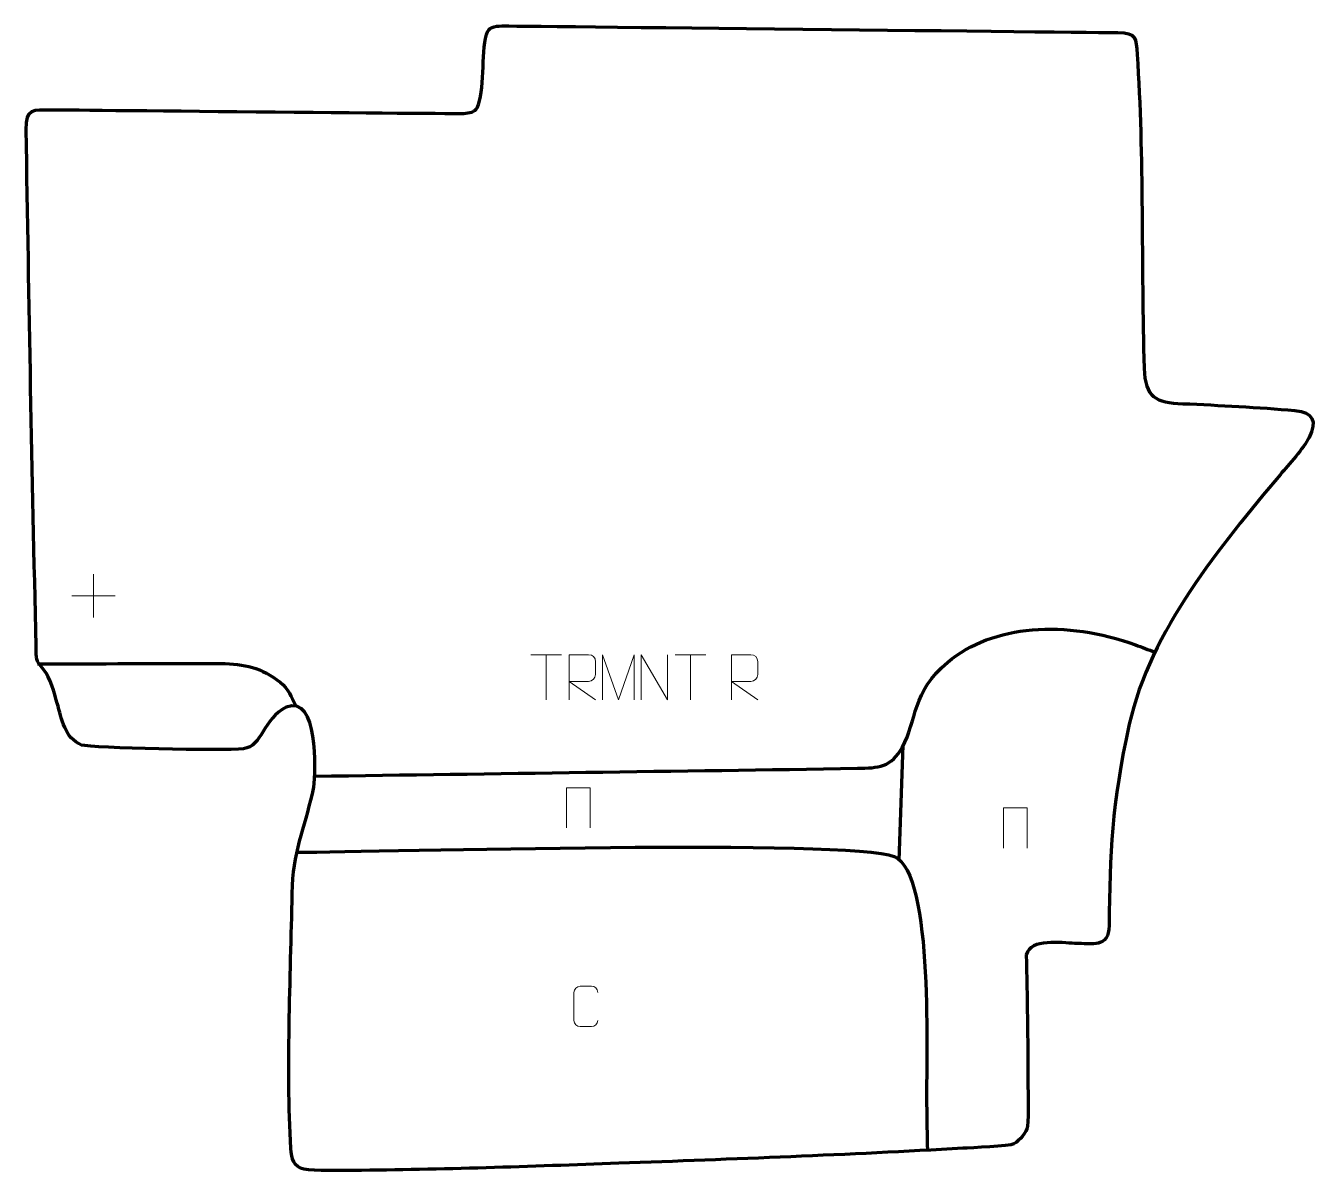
# Model space of a CAD drawing. Header units: millimetres. Extents: x 991 to 1707, y -70 to 565.
import ezdxf

# ---------------------------------------------------------------- set-up
doc = ezdxf.new("R2010")
doc.units = ezdxf.units.MM
doc.header["$MEASUREMENT"] = 0
doc.layers.add('layer 1', color=7, linetype='Continuous')
doc.layers.add('layer 2', color=7, linetype='Continuous')

msp = doc.modelspace()

# ---------------------------------------------------------------- linework, layer by layer
at = {"layer": 'layer 1', "color": 140, "lineweight": 158}
for points, knots in [([(1151.3006, 148.5888), (1251.6312, 150.0772), (1351.9694, 151.4586), (1452.2973, 152.9703), (1452.2973, 152.9703), (1463.9841, 153.1464), (1471.2054, 153.5813), (1477.2785, 164.693), (1477.2785, 164.693), (1485.3245, 179.4146), (1482.6039, 195.3088), (1502.3887, 211.822), (1502.3887, 211.822), (1527.387, 232.6863), (1567.9668, 235.5045), (1606.5192, 221.4245), (1606.5192, 221.4245), (1610.1373, 220.1032), (1613.7257, 218.7097), (1617.3456, 217.3905)], [0, 0, 0, 0, 0.16666667, 0.16666667, 0.16666667, 0.16666667, 0.33333333, 0.33333333, 0.33333333, 0.33333333, 0.5, 0.5, 0.5, 0.5, 0.66666667, 0.66666667, 0.66666667, 0.66666667, 1, 1, 1, 1]), ([(997.5404, 210.8415), (1031.4616, 210.9048), (1065.4866, 211.216), (1099.3948, 211.0311), (1099.3948, 211.0311), (1112.2916, 210.9608), (1121.9664, 208.7915), (1132.2094, 200.641), (1132.2094, 200.641), (1137.0187, 196.8142), (1138.1469, 192.8786), (1140.8327, 187.5566)], [0, 0, 0, 0, 0.25, 0.25, 0.25, 0.25, 0.5, 0.5, 0.5, 0.5, 1, 1, 1, 1]), ([(1141.4913, 106.4329), (1187.5916, 106.6525), (1448.5506, 114.0715), (1472.6842, 104.1269), (1472.6842, 104.1269), (1495.1486, 94.8698), (1490.2677, -11.272), (1490.6819, -33.1721), (1490.6819, -33.1721), (1490.8427, -41.6931), (1491.0038, -50.214), (1491.1658, -58.735)], [0, 0, 0, 0, 0.25, 0.25, 0.25, 0.25, 0.5, 0.5, 0.5, 0.5, 1, 1, 1, 1])]:
    msp.add_open_spline(points, degree=3, knots=knots, dxfattribs=at)
msp.add_open_spline([(1477.6037, 165.8337), (1477.6037, 165.8337), (1475.2341, 101.9323), (1475.2341, 101.9323)], degree=3, dxfattribs=at)
at = {"layer": 'layer 2', "color": 242, "lineweight": 158}
msp.add_open_spline([(1545.9968, 49.6375), (1548.2557, 58.8786), (1565.5959, 56.1241), (1572.9809, 55.9425), (1572.9809, 55.9425), (1582.6824, 55.7041), (1591.7514, 53.3414), (1591.9236, 65.7751), (1591.9236, 65.7751), (1592.4837, 106.2063), (1593.1909, 132.3807), (1603.1112, 177.4029), (1603.1112, 177.4029), (1614.5107, 229.1386), (1653.8208, 276.4829), (1686.8872, 315.8411), (1686.8872, 315.8411), (1691.4922, 321.3029), (1699.7415, 330.3066), (1702.7822, 336.3687), (1702.7822, 336.3687), (1707.3123, 345.4), (1705.2304, 350.39), (1694.9514, 351.2996), (1694.9514, 351.2996), (1674.5187, 353.108), (1653.3406, 354.1939), (1632.8307, 355.091), (1632.8307, 355.091), (1617.5319, 355.7038), (1611.97, 358.4561), (1611.3111, 374.7442), (1611.3111, 374.7442), (1609.6658, 431.8527), (1611.2759, 492.2077), (1607.4615, 548.7008), (1607.4615, 548.7008), (1606.8529, 557.713), (1607.1512, 560.6473), (1596.8015, 560.7792), (1596.8015, 560.7792), (1586.4517, 560.9111), (1255.2318, 564.5365), (1255.2318, 564.5365), (1255.2318, 564.5365), (1250.7959, 564.2414), (1247.8693, 564.0927), (1246.5981, 559.6537), (1246.5981, 559.6537), (1243.5445, 548.9894), (1246.1041, 528.254), (1241.3564, 519.1264), (1241.3564, 519.1264), (1240.1683, 516.8422), (1237.1533, 516.1875), (1234.1159, 515.9839), (1234.1159, 515.9839), (1231.0784, 515.7804), (1005.8736, 518.0412), (1005.8736, 518.0412), (1005.8736, 518.0412), (994.9992, 518.0511), (991.1361, 519.0819), (991.3357, 506.9326), (991.3357, 506.9326), (992.9023, 411.5561), (994.4934, 316.133), (996.9206, 220.776), (996.9206, 220.776), (997.13, 212.6737), (995.9739, 213.7679), (1000.9755, 207.712), (1000.9755, 207.712), (1004.9901, 202.851), (1006.7441, 195.1129), (1008.5026, 189.1041), (1008.5026, 189.1041), (1011.1933, 179.9094), (1012.4807, 170.0361), (1022.0647, 165.8608), (1022.0647, 165.8608), (1028.1286, 164.0913), (1100.36, 162.503), (1111.9222, 163.8529), (1111.9222, 163.8529), (1122.2071, 165.1665), (1122.6788, 180.2435), (1135.5877, 186.9597), (1135.5877, 186.9597), (1153.6362, 193.8037), (1151.8774, 151.7671), (1150.8651, 142.5113), (1150.8651, 142.5113), (1146.8333, 122.8435), (1140.063, 109.1229), (1138.9727, 87.9305), (1138.9727, 87.9305), (1138.1105, 42.0872), (1135.5579, -12.6918), (1138.094, -57.8358), (1138.094, -57.8358), (1138.3978, -63.2423), (1139.8823, -68.0786), (1145.4044, -69.2333), (1145.4044, -69.2333), (1150.945, -70.3225), (1166.7711, -69.9426), (1172.7482, -69.9019), (1172.7482, -69.9019), (1221.6175, -69.5698), (1271.1374, -67.7058), (1319.9916, -65.9579), (1319.9916, -65.9579), (1383.4693, -63.6868), (1447.4287, -61.3036), (1510.8344, -57.6389), (1510.8344, -57.6389), (1515.3722, -57.3815), (1536.6338, -56.5674), (1539.1603, -55.1367), (1539.1603, -55.1367), (1542.2407, -53.3924), (1546.1728, -49.0202), (1546.6053, -45.4092), (1546.6053, -45.4092), (1547.4025, -38.7532), (1546.9148, -27.8322), (1546.8986, -20.7247), (1546.8986, -20.7247), (1546.8455, 2.7321), (1546.4489, 26.1856), (1545.9968, 49.6375)], degree=3, knots=[0, 0, 0, 0, 0.02941176, 0.02941176, 0.02941176, 0.02941176, 0.05882353, 0.05882353, 0.05882353, 0.05882353, 0.08823529, 0.08823529, 0.08823529, 0.08823529, 0.11764706, 0.11764706, 0.11764706, 0.11764706, 0.14705882, 0.14705882, 0.14705882, 0.14705882, 0.17647059, 0.17647059, 0.17647059, 0.17647059, 0.20588235, 0.20588235, 0.20588235, 0.20588235, 0.23529412, 0.23529412, 0.23529412, 0.23529412, 0.26470588, 0.26470588, 0.26470588, 0.26470588, 0.29411765, 0.29411765, 0.29411765, 0.29411765, 0.32352941, 0.32352941, 0.32352941, 0.32352941, 0.35294118, 0.35294118, 0.35294118, 0.35294118, 0.38235294, 0.38235294, 0.38235294, 0.38235294, 0.41176471, 0.41176471, 0.41176471, 0.41176471, 0.44117647, 0.44117647, 0.44117647, 0.44117647, 0.47058824, 0.47058824, 0.47058824, 0.47058824, 0.5, 0.5, 0.5, 0.5, 0.52941176, 0.52941176, 0.52941176, 0.52941176, 0.55882353, 0.55882353, 0.55882353, 0.55882353, 0.58823529, 0.58823529, 0.58823529, 0.58823529, 0.61764706, 0.61764706, 0.61764706, 0.61764706, 0.64705882, 0.64705882, 0.64705882, 0.64705882, 0.67647059, 0.67647059, 0.67647059, 0.67647059, 0.70588235, 0.70588235, 0.70588235, 0.70588235, 0.73529412, 0.73529412, 0.73529412, 0.73529412, 0.76470588, 0.76470588, 0.76470588, 0.76470588, 0.79411765, 0.79411765, 0.79411765, 0.79411765, 0.82352941, 0.82352941, 0.82352941, 0.82352941, 0.85294118, 0.85294118, 0.85294118, 0.85294118, 0.88235294, 0.88235294, 0.88235294, 0.88235294, 0.91176471, 0.91176471, 0.91176471, 0.91176471, 0.94117647, 0.94117647, 0.94117647, 0.94117647, 1, 1, 1, 1], dxfattribs=at)
at = {"layer": 'layer 2', "color": 250, "lineweight": 9}
for points in [[(1028.6695, 260.5349), (1028.6695, 260.5349), (1028.6695, 236.557), (1028.6695, 236.557)], [(1016.6806, 248.5459), (1016.6806, 248.5459), (1040.6585, 248.5459), (1040.6585, 248.5459)], [(1271.2544, 215.9309), (1271.2544, 215.9309), (1288.2416, 215.9309), (1288.2416, 215.9309)], [(1279.7482, 191.0009), (1279.7482, 191.0009), (1279.7482, 215.9544), (1279.7482, 215.9544)], [(1351.2544, 215.9309), (1351.2544, 215.9309), (1368.2416, 215.9309), (1368.2416, 215.9309)], [(1359.7482, 191.0009), (1359.7482, 191.0009), (1359.7482, 215.9544), (1359.7482, 215.9544)]]:
    msp.add_open_spline(points, degree=3, dxfattribs=at)
for points, knots in [([(1292.416, 191.0009), (1292.416, 191.0009), (1292.416, 215.9544), (1292.416, 215.9544), (1292.416, 215.9544), (1296.0108, 215.9544), (1299.6063, 215.9544), (1303.2015, 215.9544), (1303.2015, 215.9544), (1305.5268, 215.9167), (1307.0841, 214.4267), (1307.08, 212.0603), (1307.08, 212.0603), (1307.0796, 210.0248), (1307.0796, 206.9654), (1307.08, 204.9294), (1307.08, 204.9294), (1307.0735, 203.0539), (1305.2612, 201.1121), (1303.2517, 201.093), (1303.2517, 201.093), (1303.2517, 201.093), (1292.416, 201.093), (1292.416, 201.093), (1292.416, 201.093), (1292.416, 201.093), (1307.0707, 191.0009), (1307.0707, 191.0009)], [0, 0, 0, 0, 0.125, 0.125, 0.125, 0.125, 0.25, 0.25, 0.25, 0.25, 0.375, 0.375, 0.375, 0.375, 0.5, 0.5, 0.5, 0.5, 0.625, 0.625, 0.625, 0.625, 0.75, 0.75, 0.75, 0.75, 1, 1, 1, 1]), ([(1310.9055, 190.9987), (1310.9055, 190.9987), (1310.9055, 215.9566), (1310.9055, 215.9566), (1310.9055, 215.9566), (1310.9055, 215.9566), (1319.8306, 190.9987), (1319.8306, 190.9987), (1319.8306, 190.9987), (1319.8306, 190.9987), (1328.5905, 215.9561), (1328.5905, 215.9561), (1328.5905, 215.9561), (1328.5905, 215.9561), (1328.5905, 190.9987), (1328.5905, 190.9987)], [0, 0, 0, 0, 0.2, 0.2, 0.2, 0.2, 0.4, 0.4, 0.4, 0.4, 0.6, 0.6, 0.6, 0.6, 1, 1, 1, 1]), ([(1332.4206, 191.0009), (1332.4206, 191.0009), (1332.4206, 215.9544), (1332.4206, 215.9544), (1332.4206, 215.9544), (1332.4206, 215.9544), (1347.0754, 191.0009), (1347.0754, 191.0009), (1347.0754, 191.0009), (1347.0754, 191.0009), (1347.0754, 215.9544), (1347.0754, 215.9544)], [0, 0, 0, 0, 0.25, 0.25, 0.25, 0.25, 0.5, 0.5, 0.5, 0.5, 1, 1, 1, 1]), ([(1382.416, 191.0009), (1382.416, 191.0009), (1382.416, 215.9544), (1382.416, 215.9544), (1382.416, 215.9544), (1386.0108, 215.9544), (1389.6063, 215.9544), (1393.2015, 215.9544), (1393.2015, 215.9544), (1395.5268, 215.9167), (1397.0841, 214.4267), (1397.08, 212.0603), (1397.08, 212.0603), (1397.0796, 210.0248), (1397.0796, 206.9654), (1397.08, 204.9294), (1397.08, 204.9294), (1397.0735, 203.0539), (1395.2612, 201.1121), (1393.2517, 201.093), (1393.2517, 201.093), (1393.2517, 201.093), (1382.416, 201.093), (1382.416, 201.093), (1382.416, 201.093), (1382.416, 201.093), (1397.0707, 191.0009), (1397.0707, 191.0009)], [0, 0, 0, 0, 0.125, 0.125, 0.125, 0.125, 0.25, 0.25, 0.25, 0.25, 0.375, 0.375, 0.375, 0.375, 0.5, 0.5, 0.5, 0.5, 0.625, 0.625, 0.625, 0.625, 0.75, 0.75, 0.75, 0.75, 1, 1, 1, 1]), ([(1290.9268, 119.8958), (1290.9268, 119.8958), (1290.9268, 142.2461), (1290.9268, 142.2461), (1290.9268, 142.2461), (1290.9268, 142.2461), (1304.0451, 142.2461), (1304.0451, 142.2461), (1304.0451, 142.2461), (1304.0451, 142.2461), (1304.0451, 119.8958), (1304.0451, 119.8958)], [0, 0, 0, 0, 0.25, 0.25, 0.25, 0.25, 0.5, 0.5, 0.5, 0.5, 1, 1, 1, 1]), ([(1533.2853, 108.7206), (1533.2853, 108.7206), (1533.2853, 131.0709), (1533.2853, 131.0709), (1533.2853, 131.0709), (1533.2853, 131.0709), (1546.4036, 131.0709), (1546.4036, 131.0709), (1546.4036, 131.0709), (1546.4036, 131.0709), (1546.4036, 108.7206), (1546.4036, 108.7206)], [0, 0, 0, 0, 0.25, 0.25, 0.25, 0.25, 0.5, 0.5, 0.5, 0.5, 1, 1, 1, 1]), ([(1308.368, 13.2484), (1308.2428, 11.1674), (1306.7406, 9.8422), (1304.8169, 9.8325), (1304.8169, 9.8325), (1302.7283, 9.8328), (1300.6397, 9.8328), (1298.5514, 9.8325), (1298.5514, 9.8325), (1296.8272, 9.7381), (1295.0608, 11.426), (1295.0708, 13.2328), (1295.0708, 13.2328), (1295.0712, 18.401), (1295.0712, 23.5687), (1295.0708, 28.7361), (1295.0708, 28.7361), (1295.0746, 30.6512), (1296.6391, 32.1911), (1298.567, 32.179), (1298.567, 32.179), (1300.65, 32.179), (1302.7335, 32.179), (1304.8169, 32.179), (1304.8169, 32.179), (1306.5604, 32.2108), (1308.3441, 30.8749), (1308.368, 28.6915)], [0, 0, 0, 0, 0.125, 0.125, 0.125, 0.125, 0.25, 0.25, 0.25, 0.25, 0.375, 0.375, 0.375, 0.375, 0.5, 0.5, 0.5, 0.5, 0.625, 0.625, 0.625, 0.625, 0.75, 0.75, 0.75, 0.75, 1, 1, 1, 1])]:
    msp.add_open_spline(points, degree=3, knots=knots, dxfattribs=at)

doc.saveas('drawing.dxf')
